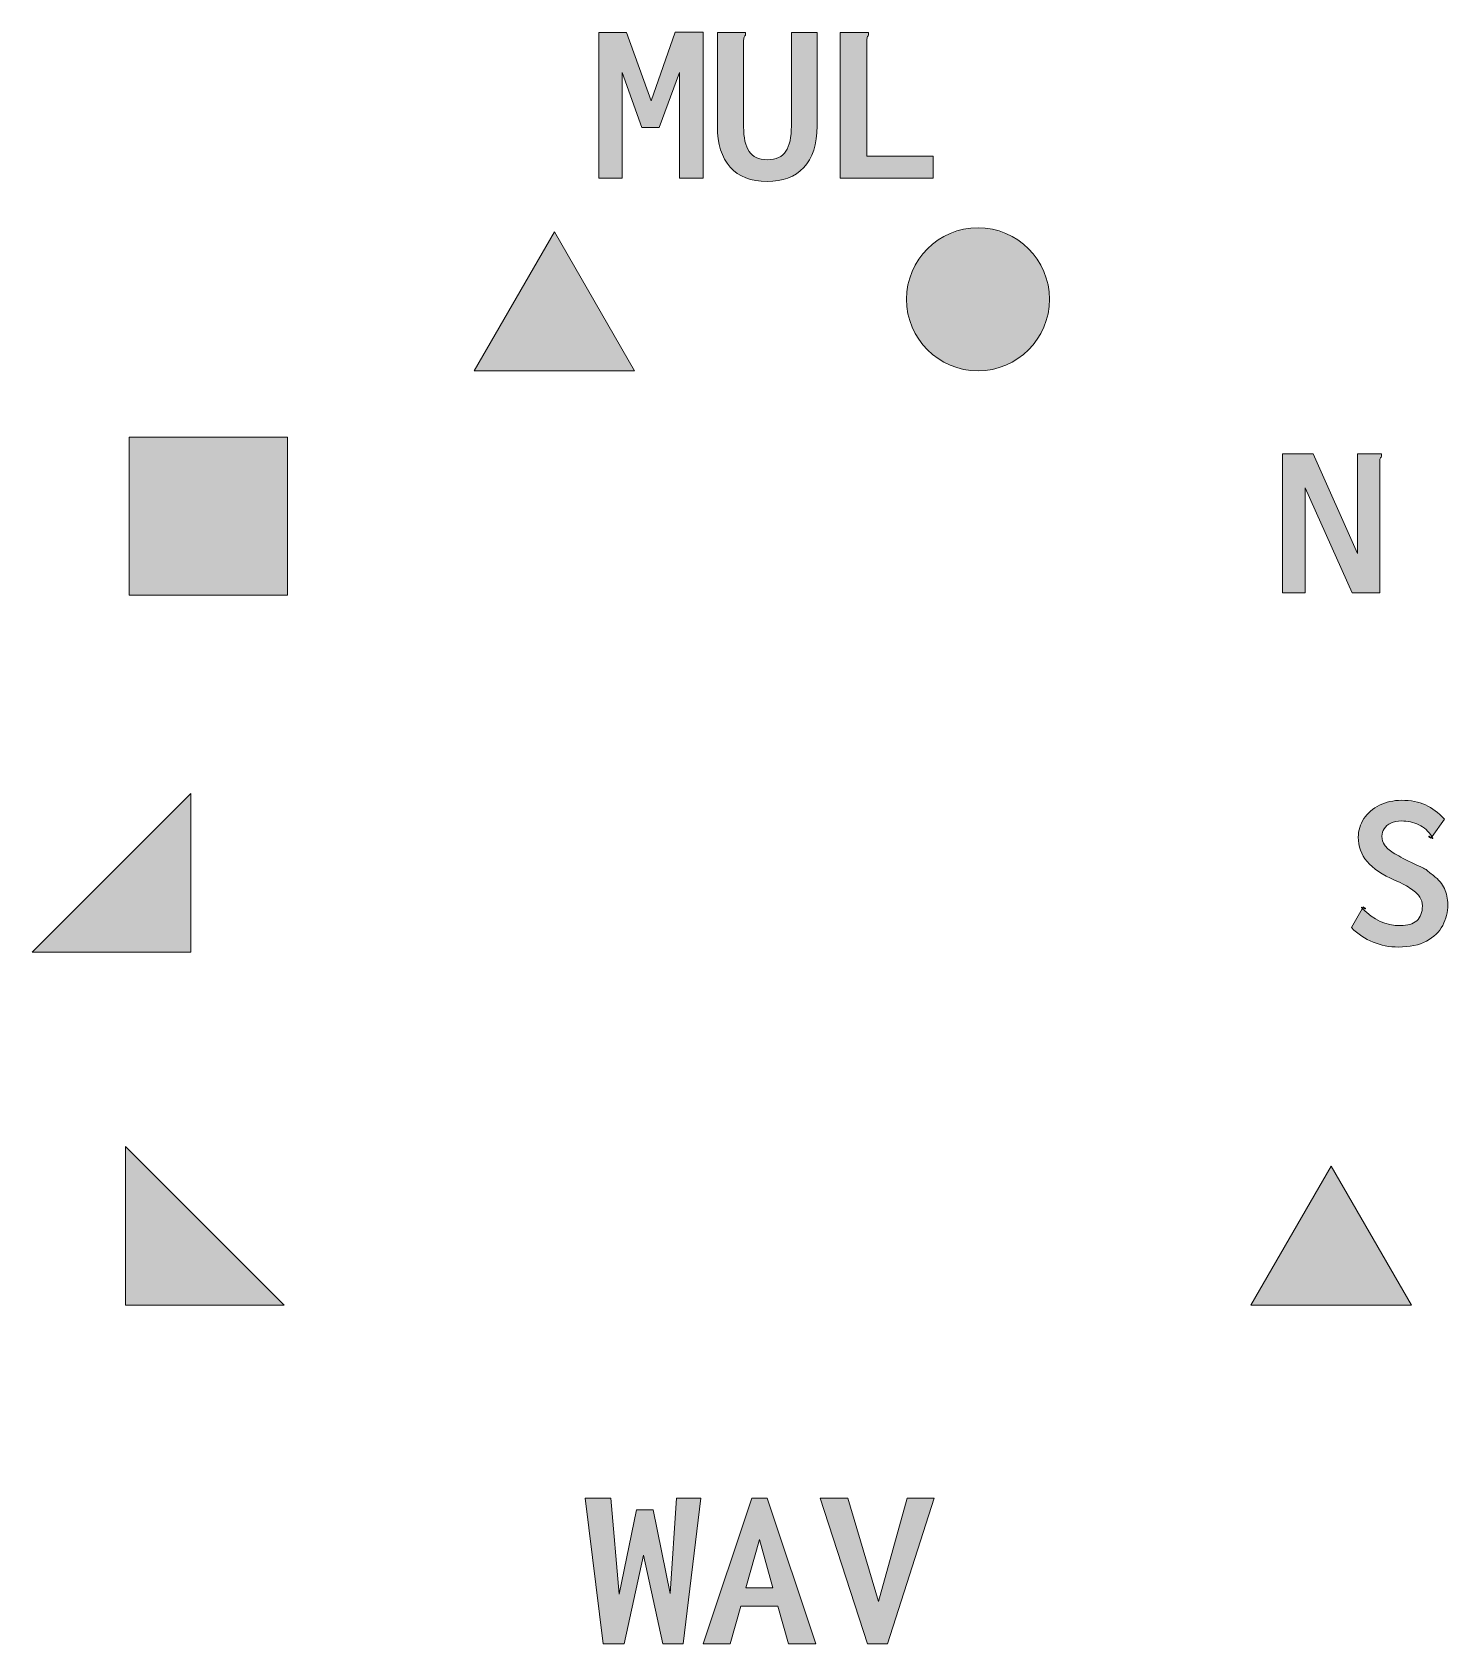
# Model space of a CAD drawing. Header units: inches. Extents: x 210 to 228, y 12 to 123.
# Drawn here: x 210.32 to 228.22, y 69 to 89.37 of the extents above; entities that cross this region are included whole.
import ezdxf

# ---------------------------------------------------------------- set-up
doc = ezdxf.new("R2010")
doc.units = ezdxf.units.IN
doc.header["$MEASUREMENT"] = 0
doc.layers.add('prints', color=7, linetype='Continuous')

# ---------------------------------------------------------------- blocks, each defined once
blk = doc.blocks.new('block 2')
at = {"layer": 'prints', "true_color": 0xffffff}
h = blk.add_hatch(color=7, dxfattribs=at)
h.dxf.hatch_style = 2
h.paths.add_polyline_path([(217.487, 87.529), (217.487, 89.371), (217.836, 89.371), (218.147, 88.505), (218.454, 89.374), (218.807, 89.374), (218.807, 87.529), (218.508, 87.529), (218.508, 88.866), (218.251, 88.17), (218.031, 88.17), (217.783, 88.866), (217.783, 87.529)])
h = blk.add_hatch(color=7, dxfattribs=at)
h.dxf.hatch_style = 2
edge = h.paths.add_edge_path()
edge.add_spline(control_points=[(219.148, 87.669), (219.041, 87.791), (218.987, 87.961), (218.987, 88.18), (218.987, 88.18), (218.987, 89.371), (218.987, 89.371), (218.987, 89.371), (219.341, 89.371), (219.341, 89.371), (219.341, 89.371), (219.341, 89.338), (219.341, 89.338), (219.33, 89.326), (219.324, 89.314), (219.321, 89.3), (219.318, 89.286), (219.317, 89.262), (219.318, 89.23), (219.318, 89.23), (219.318, 88.177), (219.318, 88.177), (219.318, 88.041), (219.341, 87.938), (219.386, 87.868), (219.431, 87.798), (219.508, 87.763), (219.617, 87.763), (219.729, 87.763), (219.807, 87.798), (219.853, 87.869), (219.899, 87.941), (219.922, 88.046), (219.922, 88.186), (219.922, 88.186), (219.922, 89.371), (219.922, 89.371), (219.922, 89.371), (220.246, 89.371), (220.246, 89.371), (220.246, 89.371), (220.246, 88.189), (220.246, 88.189), (220.246, 87.956), (220.191, 87.78), (220.079, 87.663), (219.967, 87.545), (219.812, 87.487), (219.614, 87.487), (219.411, 87.487), (219.256, 87.548), (219.148, 87.669)], knot_values=[0, 0, 0, 0, 1, 1, 1, 2, 2, 2, 3, 3, 3, 4, 4, 4, 5, 5, 5, 6, 6, 6, 7, 7, 7, 8, 8, 8, 9, 9, 9, 10, 10, 10, 11, 11, 11, 12, 12, 12, 13, 13, 13, 14, 14, 14, 15, 15, 15, 16, 16, 16, 17, 17, 17, 17], degree=3, periodic=1)
h = blk.add_hatch(color=7, dxfattribs=at)
h.dxf.hatch_style = 2
edge = h.paths.add_edge_path()
edge.add_spline(control_points=[(220.537, 89.371), (220.537, 89.371), (220.899, 89.371), (220.899, 89.371), (220.899, 89.371), (220.899, 89.338), (220.899, 89.338), (220.889, 89.326), (220.882, 89.314), (220.879, 89.3), (220.876, 89.286), (220.875, 89.262), (220.876, 89.23), (220.876, 89.23), (220.876, 87.807), (220.876, 87.807), (220.876, 87.807), (221.714, 87.807), (221.714, 87.807), (221.714, 87.807), (221.714, 87.529), (221.714, 87.529), (221.714, 87.529), (220.537, 87.529), (220.537, 87.529), (220.537, 87.529), (220.537, 89.371), (220.537, 89.371)], knot_values=[0, 0, 0, 0, 1, 1, 1, 2, 2, 2, 3, 3, 3, 4, 4, 4, 5, 5, 5, 6, 6, 6, 7, 7, 7, 8, 8, 8, 9, 9, 9, 9], degree=3, periodic=1)
at = {"layer": 'prints', "lineweight": 0}
blk.add_lwpolyline([(217.487, 87.529), (217.487, 89.371), (217.836, 89.371), (218.147, 88.505), (218.454, 89.374), (218.807, 89.374), (218.807, 87.529), (218.508, 87.529), (218.508, 88.866), (218.251, 88.17), (218.031, 88.17), (217.783, 88.866), (217.783, 87.529), (217.487, 87.529)], dxfattribs=at)
for points, knots in [([(219.148, 87.669), (219.041, 87.791), (218.987, 87.961), (218.987, 88.18), (218.987, 88.18), (218.987, 89.371), (218.987, 89.371), (218.987, 89.371), (219.341, 89.371), (219.341, 89.371), (219.341, 89.371), (219.341, 89.338), (219.341, 89.338), (219.33, 89.326), (219.324, 89.314), (219.321, 89.3), (219.318, 89.286), (219.317, 89.262), (219.318, 89.23), (219.318, 89.23), (219.318, 88.177), (219.318, 88.177), (219.318, 88.041), (219.341, 87.938), (219.386, 87.868), (219.431, 87.798), (219.508, 87.763), (219.617, 87.763), (219.729, 87.763), (219.807, 87.798), (219.853, 87.869), (219.899, 87.941), (219.922, 88.046), (219.922, 88.186), (219.922, 88.186), (219.922, 89.371), (219.922, 89.371), (219.922, 89.371), (220.246, 89.371), (220.246, 89.371), (220.246, 89.371), (220.246, 88.189), (220.246, 88.189), (220.246, 87.956), (220.191, 87.78), (220.079, 87.663), (219.967, 87.545), (219.812, 87.487), (219.614, 87.487), (219.411, 87.487), (219.256, 87.548), (219.148, 87.669)], [0, 0, 0, 0, 1, 1, 1, 2, 2, 2, 3, 3, 3, 4, 4, 4, 5, 5, 5, 6, 6, 6, 7, 7, 7, 8, 8, 8, 9, 9, 9, 10, 10, 10, 11, 11, 11, 12, 12, 12, 13, 13, 13, 14, 14, 14, 15, 15, 15, 16, 16, 16, 17, 17, 17, 17]), ([(220.537, 89.371), (220.537, 89.371), (220.899, 89.371), (220.899, 89.371), (220.899, 89.371), (220.899, 89.338), (220.899, 89.338), (220.889, 89.326), (220.882, 89.314), (220.879, 89.3), (220.876, 89.286), (220.875, 89.262), (220.876, 89.23), (220.876, 89.23), (220.876, 87.807), (220.876, 87.807), (220.876, 87.807), (221.714, 87.807), (221.714, 87.807), (221.714, 87.807), (221.714, 87.529), (221.714, 87.529), (221.714, 87.529), (220.537, 87.529), (220.537, 87.529), (220.537, 87.529), (220.537, 89.371), (220.537, 89.371)], [0, 0, 0, 0, 1, 1, 1, 2, 2, 2, 3, 3, 3, 4, 4, 4, 5, 5, 5, 6, 6, 6, 7, 7, 7, 8, 8, 8, 9, 9, 9, 9])]:
    blk.add_open_spline(points, degree=3, knots=knots, dxfattribs=at)
blk = doc.blocks.new('block 3')
at = {"layer": 'prints', "true_color": 0xffffff}
h = blk.add_hatch(color=7, dxfattribs=at)
h.dxf.hatch_style = 2
h.paths.add_polyline_path([(217.541, 69.001), (217.316, 70.843), (217.64, 70.843), (217.745, 69.628), (217.962, 70.692), (218.174, 70.692), (218.39, 69.636), (218.467, 70.843), (218.775, 70.843), (218.555, 69.001), (218.295, 69.001), (218.053, 70.121), (217.807, 69.001)])
h = blk.add_hatch(color=7, dxfattribs=at)
h.dxf.hatch_style = 2
h.paths.add_polyline_path([(219.615, 70.843), (219.422, 70.843), (218.806, 69.001), (219.147, 69.001), (219.281, 69.477), (219.752, 69.477), (219.884, 69.001), (220.23, 69.001)])
h.paths.add_polyline_path([(219.346, 69.707), (219.52, 70.319), (219.689, 69.707)])
h = blk.add_hatch(color=7, dxfattribs=at)
h.dxf.hatch_style = 2
h.paths.add_polyline_path([(220.883, 69.001), (220.285, 70.843), (220.634, 70.843), (221.022, 69.537), (221.388, 70.843), (221.729, 70.843), (221.137, 69.001)])
at = {"layer": 'prints', "lineweight": 0}
for points in [[(217.541, 69.001), (217.316, 70.843), (217.64, 70.843), (217.745, 69.628), (217.962, 70.692), (218.174, 70.692), (218.39, 69.636), (218.467, 70.843), (218.775, 70.843), (218.555, 69.001), (218.295, 69.001), (218.053, 70.121), (217.807, 69.001), (217.541, 69.001)], [(219.615, 70.843), (219.422, 70.843), (218.806, 69.001), (219.147, 69.001), (219.281, 69.477), (219.752, 69.477), (219.884, 69.001), (220.23, 69.001), (219.615, 70.843)], [(220.883, 69.001), (220.285, 70.843), (220.634, 70.843), (221.022, 69.537), (221.388, 70.843), (221.729, 70.843), (221.137, 69.001), (220.883, 69.001)], [(219.346, 69.707), (219.52, 70.319), (219.689, 69.707), (219.346, 69.707)]]:
    blk.add_lwpolyline(points, dxfattribs=at)
blk = doc.blocks.new('block 18')
at = {"layer": 'prints', "true_color": 0xffffff}
h = blk.add_hatch(color=7, dxfattribs=at)
h.dxf.hatch_style = 2
edge = h.paths.add_edge_path()
edge.add_spline(control_points=[(226.133, 84.044), (226.133, 84.044), (226.519, 84.044), (226.519, 84.044), (226.519, 84.044), (227.079, 82.784), (227.079, 82.784), (227.079, 82.784), (227.079, 84.044), (227.079, 84.044), (227.079, 84.044), (227.385, 84.044), (227.385, 84.044), (227.385, 84.044), (227.385, 84.012), (227.385, 84.012), (227.375, 84.001), (227.368, 83.989), (227.365, 83.976), (227.363, 83.962), (227.361, 83.94), (227.363, 83.909), (227.363, 83.909), (227.363, 82.285), (227.363, 82.285), (227.363, 82.285), (227.014, 82.285), (227.014, 82.285), (227.014, 82.285), (226.417, 83.615), (226.417, 83.615), (226.417, 83.615), (226.417, 82.285), (226.417, 82.285), (226.417, 82.285), (226.133, 82.285), (226.133, 82.285), (226.133, 82.285), (226.133, 84.044), (226.133, 84.044)], knot_values=[0, 0, 0, 0, 1, 1, 1, 2, 2, 2, 3, 3, 3, 4, 4, 4, 5, 5, 5, 6, 6, 6, 7, 7, 7, 8, 8, 8, 9, 9, 9, 10, 10, 10, 11, 11, 11, 12, 12, 12, 13, 13, 13, 13], degree=3, periodic=1)
at = {"layer": 'prints', "lineweight": 0}
blk.add_open_spline([(226.133, 84.044), (226.133, 84.044), (226.519, 84.044), (226.519, 84.044), (226.519, 84.044), (227.079, 82.784), (227.079, 82.784), (227.079, 82.784), (227.079, 84.044), (227.079, 84.044), (227.079, 84.044), (227.385, 84.044), (227.385, 84.044), (227.385, 84.044), (227.385, 84.012), (227.385, 84.012), (227.375, 84.001), (227.368, 83.989), (227.365, 83.976), (227.363, 83.962), (227.361, 83.94), (227.363, 83.909), (227.363, 83.909), (227.363, 82.285), (227.363, 82.285), (227.363, 82.285), (227.014, 82.285), (227.014, 82.285), (227.014, 82.285), (226.417, 83.615), (226.417, 83.615), (226.417, 83.615), (226.417, 82.285), (226.417, 82.285), (226.417, 82.285), (226.133, 82.285), (226.133, 82.285), (226.133, 82.285), (226.133, 84.044), (226.133, 84.044)], degree=3, knots=[0, 0, 0, 0, 1, 1, 1, 2, 2, 2, 3, 3, 3, 4, 4, 4, 5, 5, 5, 6, 6, 6, 7, 7, 7, 8, 8, 8, 9, 9, 9, 10, 10, 10, 11, 11, 11, 12, 12, 12, 13, 13, 13, 13], dxfattribs=at)
blk = doc.blocks.new('block 19')
at = {"layer": 'prints', "true_color": 0xffffff}
h = blk.add_hatch(color=7, dxfattribs=at)
h.dxf.hatch_style = 2
edge = h.paths.add_edge_path()
edge.add_spline(control_points=[(227.941, 78.793), (227.941, 78.793), (227.974, 78.766), (228.041, 78.714), (228.107, 78.661), (228.154, 78.605), (228.181, 78.547), (228.209, 78.49), (228.222, 78.422), (228.222, 78.345), (228.222, 78.251), (228.201, 78.164), (228.158, 78.082), (228.115, 78.001), (228.046, 77.935), (227.953, 77.885), (227.86, 77.834), (227.741, 77.809), (227.598, 77.809), (227.369, 77.809), (227.171, 77.891), (227.003, 78.054), (227.003, 78.054), (227.141, 78.294), (227.141, 78.294), (227.141, 78.294), (227.142, 78.297), (227.142, 78.297), (227.142, 78.297), (227.145, 78.294), (227.145, 78.294), (227.282, 78.152), (227.441, 78.08), (227.624, 78.08), (227.713, 78.08), (227.781, 78.101), (227.829, 78.142), (227.877, 78.184), (227.901, 78.246), (227.901, 78.328), (227.901, 78.37), (227.891, 78.407), (227.87, 78.441), (227.85, 78.474), (227.814, 78.508), (227.764, 78.542), (227.714, 78.576), (227.645, 78.613), (227.557, 78.652), (227.393, 78.723), (227.275, 78.802), (227.201, 78.891), (227.128, 78.979), (227.091, 79.081), (227.091, 79.198), (227.091, 79.282), (227.115, 79.36), (227.162, 79.432), (227.209, 79.503), (227.275, 79.559), (227.358, 79.601), (227.441, 79.643), (227.534, 79.664), (227.638, 79.664), (227.755, 79.664), (227.855, 79.644), (227.94, 79.606), (228.024, 79.567), (228.105, 79.508), (228.182, 79.427), (228.182, 79.427), (228.024, 79.206), (228.024, 79.206), (228.024, 79.206), (228.023, 79.203), (228.023, 79.203), (228.022, 79.203), (228.021, 79.204), (228.021, 79.205), (227.978, 79.274), (227.923, 79.324), (227.856, 79.356), (227.789, 79.387), (227.715, 79.403), (227.635, 79.403), (227.584, 79.403), (227.54, 79.394), (227.502, 79.376), (227.465, 79.358), (227.437, 79.335), (227.418, 79.305), (227.399, 79.276), (227.39, 79.244), (227.39, 79.209), (227.39, 79.168), (227.401, 79.131), (227.422, 79.099), (227.444, 79.068), (227.481, 79.035), (227.533, 79.002), (227.586, 78.968), (227.662, 78.927), (227.762, 78.878), (227.882, 78.821), (227.941, 78.793), (227.941, 78.793)], knot_values=[0, 0, 0, 0, 1, 1, 1, 2, 2, 2, 3, 3, 3, 4, 4, 4, 5, 5, 5, 6, 6, 6, 7, 7, 7, 8, 8, 8, 9, 9, 9, 10, 10, 10, 11, 11, 11, 12, 12, 12, 13, 13, 13, 14, 14, 14, 15, 15, 15, 16, 16, 16, 17, 17, 17, 18, 18, 18, 19, 19, 19, 20, 20, 20, 21, 21, 21, 22, 22, 22, 23, 23, 23, 24, 24, 24, 25, 25, 25, 26, 26, 26, 27, 27, 27, 28, 28, 28, 29, 29, 29, 30, 30, 30, 31, 31, 31, 32, 32, 32, 33, 33, 33, 34, 34, 34, 35, 35, 35, 35], degree=3, periodic=1)
edge = h.paths.add_edge_path()
edge.add_spline(control_points=[(227.131, 78.308), (227.131, 78.308), (227.131, 78.309), (227.131, 78.312), (227.131, 78.313), (227.131, 78.313), (227.132, 78.313), (227.132, 78.313), (227.148, 78.306), (227.148, 78.306), (227.148, 78.306), (227.142, 78.297), (227.142, 78.297), (227.135, 78.304), (227.131, 78.308), (227.131, 78.308)], knot_values=[0, 0, 0, 0, 1, 1, 1, 2, 2, 2, 3, 3, 3, 4, 4, 4, 5, 5, 5, 5], degree=3, periodic=1)
edge = h.paths.add_edge_path()
edge.add_spline(control_points=[(227.182, 78.295), (227.182, 78.294), (227.181, 78.293), (227.179, 78.293), (227.176, 78.293), (227.172, 78.294), (227.165, 78.298), (227.158, 78.302), (227.152, 78.305), (227.148, 78.306), (227.148, 78.306), (227.153, 78.316), (227.153, 78.316), (227.153, 78.316), (227.181, 78.299), (227.181, 78.299), (227.181, 78.299), (227.182, 78.295), (227.182, 78.295)], knot_values=[0, 0, 0, 0, 1, 1, 1, 2, 2, 2, 3, 3, 3, 4, 4, 4, 5, 5, 5, 6, 6, 6, 6], degree=3, periodic=1)
edge = h.paths.add_edge_path()
edge.add_spline(control_points=[(227.984, 79.208), (227.984, 79.209), (227.985, 79.21), (227.987, 79.21), (227.988, 79.21), (227.993, 79.208), (227.998, 79.203), (228.004, 79.199), (228.01, 79.195), (228.014, 79.192), (228.014, 79.192), (228.01, 79.186), (228.01, 79.186), (228.01, 79.186), (227.984, 79.203), (227.984, 79.203), (227.984, 79.203), (227.984, 79.208), (227.984, 79.208)], knot_values=[0, 0, 0, 0, 1, 1, 1, 2, 2, 2, 3, 3, 3, 4, 4, 4, 5, 5, 5, 6, 6, 6, 6], degree=3, periodic=1)
edge = h.paths.add_edge_path()
edge.add_spline(control_points=[(228.032, 79.184), (228.032, 79.183), (228.032, 79.183), (228.031, 79.183), (228.028, 79.183), (228.023, 79.186), (228.014, 79.192), (228.014, 79.192), (228.023, 79.203), (228.023, 79.203), (228.029, 79.193), (228.032, 79.187), (228.032, 79.184)], knot_values=[0, 0, 0, 0, 1, 1, 1, 2, 2, 2, 3, 3, 3, 4, 4, 4, 4], degree=3, periodic=1)
at = {"layer": 'prints', "lineweight": 0}
for points, knots in [([(227.941, 78.793), (227.941, 78.793), (227.974, 78.766), (228.041, 78.714), (228.107, 78.661), (228.154, 78.605), (228.181, 78.547), (228.209, 78.49), (228.222, 78.422), (228.222, 78.345), (228.222, 78.251), (228.201, 78.164), (228.158, 78.082), (228.115, 78.001), (228.046, 77.935), (227.953, 77.885), (227.86, 77.834), (227.741, 77.809), (227.598, 77.809), (227.369, 77.809), (227.171, 77.891), (227.003, 78.054), (227.003, 78.054), (227.141, 78.294), (227.141, 78.294), (227.141, 78.294), (227.142, 78.297), (227.142, 78.297), (227.142, 78.297), (227.145, 78.294), (227.145, 78.294), (227.282, 78.152), (227.441, 78.08), (227.624, 78.08), (227.713, 78.08), (227.781, 78.101), (227.829, 78.142), (227.877, 78.184), (227.901, 78.246), (227.901, 78.328), (227.901, 78.37), (227.891, 78.407), (227.87, 78.441), (227.85, 78.474), (227.814, 78.508), (227.764, 78.542), (227.714, 78.576), (227.645, 78.613), (227.557, 78.652), (227.393, 78.723), (227.275, 78.802), (227.201, 78.891), (227.128, 78.979), (227.091, 79.081), (227.091, 79.198), (227.091, 79.282), (227.115, 79.36), (227.162, 79.432), (227.209, 79.503), (227.275, 79.559), (227.358, 79.601), (227.441, 79.643), (227.534, 79.664), (227.638, 79.664), (227.755, 79.664), (227.855, 79.644), (227.94, 79.606), (228.024, 79.567), (228.105, 79.508), (228.182, 79.427), (228.182, 79.427), (228.024, 79.206), (228.024, 79.206), (228.024, 79.206), (228.023, 79.203), (228.023, 79.203), (228.022, 79.203), (228.021, 79.204), (228.021, 79.205), (227.978, 79.274), (227.923, 79.324), (227.856, 79.356), (227.789, 79.387), (227.715, 79.403), (227.635, 79.403), (227.584, 79.403), (227.54, 79.394), (227.502, 79.376), (227.465, 79.358), (227.437, 79.335), (227.418, 79.305), (227.399, 79.276), (227.39, 79.244), (227.39, 79.209), (227.39, 79.168), (227.401, 79.131), (227.422, 79.099), (227.444, 79.068), (227.481, 79.035), (227.533, 79.002), (227.586, 78.968), (227.662, 78.927), (227.762, 78.878), (227.882, 78.821), (227.941, 78.793), (227.941, 78.793)], [0, 0, 0, 0, 1, 1, 1, 2, 2, 2, 3, 3, 3, 4, 4, 4, 5, 5, 5, 6, 6, 6, 7, 7, 7, 8, 8, 8, 9, 9, 9, 10, 10, 10, 11, 11, 11, 12, 12, 12, 13, 13, 13, 14, 14, 14, 15, 15, 15, 16, 16, 16, 17, 17, 17, 18, 18, 18, 19, 19, 19, 20, 20, 20, 21, 21, 21, 22, 22, 22, 23, 23, 23, 24, 24, 24, 25, 25, 25, 26, 26, 26, 27, 27, 27, 28, 28, 28, 29, 29, 29, 30, 30, 30, 31, 31, 31, 32, 32, 32, 33, 33, 33, 34, 34, 34, 35, 35, 35, 35]), ([(227.984, 79.208), (227.984, 79.209), (227.985, 79.21), (227.987, 79.21), (227.988, 79.21), (227.993, 79.208), (227.998, 79.203), (228.004, 79.199), (228.01, 79.195), (228.014, 79.192), (228.014, 79.192), (228.01, 79.186), (228.01, 79.186), (228.01, 79.186), (227.984, 79.203), (227.984, 79.203), (227.984, 79.203), (227.984, 79.208), (227.984, 79.208)], [0, 0, 0, 0, 1, 1, 1, 2, 2, 2, 3, 3, 3, 4, 4, 4, 5, 5, 5, 6, 6, 6, 6]), ([(228.032, 79.184), (228.032, 79.183), (228.032, 79.183), (228.031, 79.183), (228.028, 79.183), (228.023, 79.186), (228.014, 79.192), (228.014, 79.192), (228.023, 79.203), (228.023, 79.203), (228.029, 79.193), (228.032, 79.187), (228.032, 79.184)], [0, 0, 0, 0, 1, 1, 1, 2, 2, 2, 3, 3, 3, 4, 4, 4, 4]), ([(227.131, 78.308), (227.131, 78.308), (227.131, 78.309), (227.131, 78.312), (227.131, 78.313), (227.131, 78.313), (227.132, 78.313), (227.132, 78.313), (227.148, 78.306), (227.148, 78.306), (227.148, 78.306), (227.142, 78.297), (227.142, 78.297), (227.135, 78.304), (227.131, 78.308), (227.131, 78.308)], [0, 0, 0, 0, 1, 1, 1, 2, 2, 2, 3, 3, 3, 4, 4, 4, 5, 5, 5, 5]), ([(227.182, 78.295), (227.182, 78.294), (227.181, 78.293), (227.179, 78.293), (227.176, 78.293), (227.172, 78.294), (227.165, 78.298), (227.158, 78.302), (227.152, 78.305), (227.148, 78.306), (227.148, 78.306), (227.153, 78.316), (227.153, 78.316), (227.153, 78.316), (227.181, 78.299), (227.181, 78.299), (227.181, 78.299), (227.182, 78.295), (227.182, 78.295)], [0, 0, 0, 0, 1, 1, 1, 2, 2, 2, 3, 3, 3, 4, 4, 4, 5, 5, 5, 6, 6, 6, 6])]:
    blk.add_open_spline(points, degree=3, knots=knots, dxfattribs=at)
blk = doc.blocks.new('block 17')
at = {"layer": 'prints', "true_color": 0xffffff}
h = blk.add_hatch(color=7, dxfattribs=at)
h.dxf.hatch_style = 2
h.paths.add_polyline_path([(215.911, 85.094), (216.925, 86.849), (217.939, 85.094)])
h = blk.add_hatch(color=7, dxfattribs=at)
h.dxf.hatch_style = 2
edge = h.paths.add_edge_path()
edge.add_spline(control_points=[(223.186, 85.998), (223.186, 85.498), (222.781, 85.094), (222.282, 85.094), (221.783, 85.094), (221.378, 85.498), (221.378, 85.998), (221.378, 86.497), (221.783, 86.902), (222.282, 86.902), (222.781, 86.902), (223.186, 86.497), (223.186, 85.998)], knot_values=[0, 0, 0, 0, 1, 1, 1, 2, 2, 2, 3, 3, 3, 4, 4, 4, 4], degree=3, periodic=1)
h = blk.add_hatch(color=7, dxfattribs=at)
h.dxf.hatch_style = 2
h.paths.add_polyline_path([(213.548, 82.256), (211.549, 82.256), (211.549, 84.255), (213.548, 84.255)])
h = blk.add_hatch(color=7, dxfattribs=at)
h.dxf.hatch_style = 2
h.paths.add_polyline_path([(211.325, 78.747), (212.328, 79.75), (212.328, 77.743), (210.322, 77.743)])
h = blk.add_hatch(color=7, dxfattribs=at)
h.dxf.hatch_style = 2
h.paths.add_polyline_path([(212.505, 74.286), (213.508, 73.282), (211.501, 73.282), (211.501, 75.289)])
h = blk.add_hatch(color=7, dxfattribs=at)
h.dxf.hatch_style = 2
h.paths.add_polyline_path([(225.734, 73.282), (226.748, 75.038), (227.762, 73.282)])
at = {"layer": 'prints', "lineweight": 0}
for points in [[(215.911, 85.094), (216.925, 86.849), (217.939, 85.094), (215.911, 85.094)], [(213.548, 82.256), (211.549, 82.256), (211.549, 84.255), (213.548, 84.255), (213.548, 82.256)], [(211.325, 78.747), (212.328, 79.75), (212.328, 77.743), (210.322, 77.743), (211.325, 78.747)], [(212.505, 74.286), (213.508, 73.282), (211.501, 73.282), (211.501, 75.289), (212.505, 74.286)], [(225.734, 73.282), (226.748, 75.038), (227.762, 73.282), (225.734, 73.282)]]:
    blk.add_lwpolyline(points, dxfattribs=at)
blk.add_open_spline([(223.186, 85.998), (223.186, 85.498), (222.781, 85.094), (222.282, 85.094), (221.783, 85.094), (221.378, 85.498), (221.378, 85.998), (221.378, 86.497), (221.783, 86.902), (222.282, 86.902), (222.781, 86.902), (223.186, 86.497), (223.186, 85.998)], degree=3, knots=[0, 0, 0, 0, 1, 1, 1, 2, 2, 2, 3, 3, 3, 4, 4, 4, 4], dxfattribs=at)
at = {"layer": 'prints'}
for name in ['block 18', 'block 19']:
    blk.add_blockref(name, (0, 0), dxfattribs=at)

msp = doc.modelspace()

# ---------------------------------------------------------------- block references
at = {"layer": 'prints'}
for name in ['block 2', 'block 17', 'block 3']:
    msp.add_blockref(name, (0, 0), dxfattribs=at)

doc.saveas('drawing.dxf')
